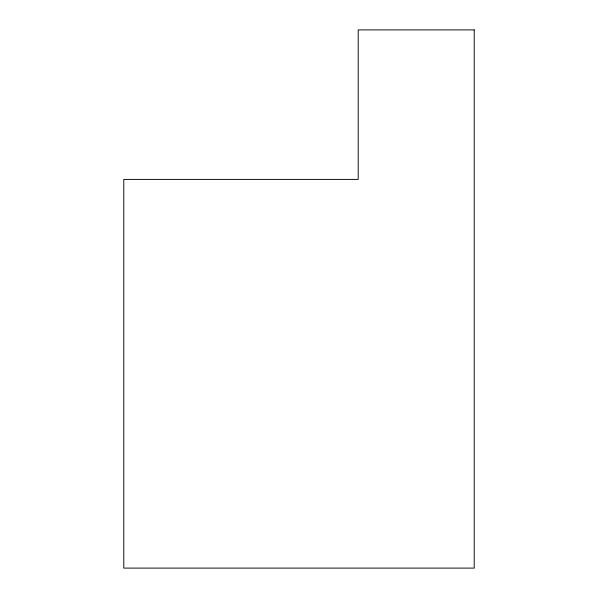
<?xml version="1.0" encoding="UTF-8"?>
<svg xmlns="http://www.w3.org/2000/svg" width="598" height="598" viewBox="0 0 598 598"><rect width="100%" height="100%" fill="white"/><g stroke="black" fill="none" stroke-linecap="round" stroke-linejoin="round"><path stroke-width="0.9" d="M474.214 29.9L358.202 29.9L358.202 179.4L123.786 179.4L123.786 568.1L474.214 568.1L474.214 29.9"/></g></svg>
